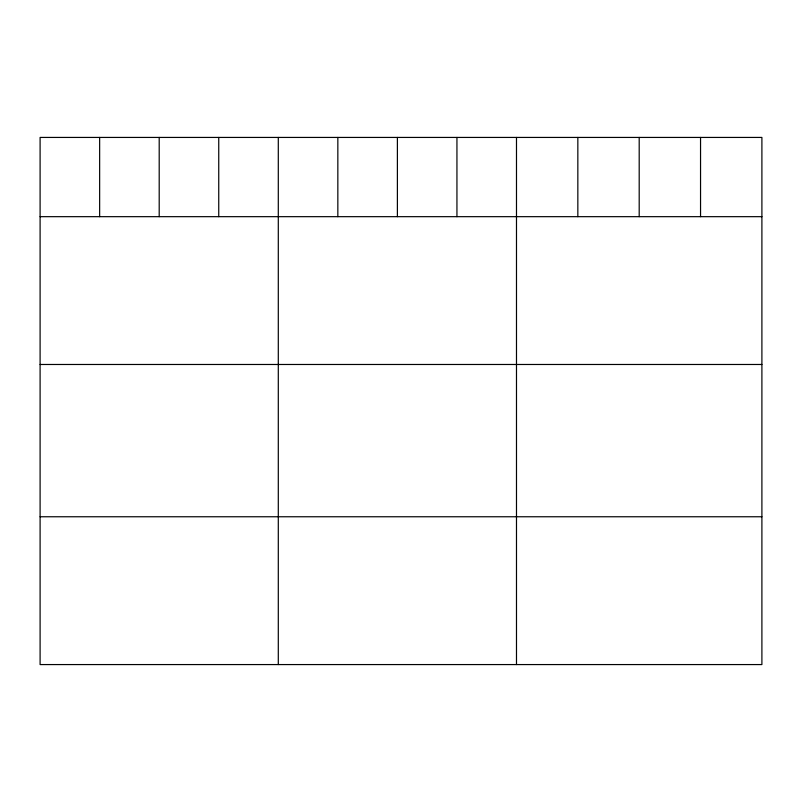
<?xml version="1.0" encoding="UTF-8"?>
<svg xmlns="http://www.w3.org/2000/svg" width="802" height="802" viewBox="0 0 802 802"><rect width="100%" height="100%" fill="white"/><g stroke="black" fill="none" stroke-linecap="round" stroke-linejoin="round"><path stroke-width="1.2" d="M761.9 216.67L761.9 664.567L40.1 664.567L40.1 137.433L761.9 137.433L761.9 216.67L40.1 216.67M40.1 364.479L761.9 364.479M40.1 516.759L761.9 516.759M700.547 137.433L700.547 216.67M639.194 137.433L639.194 216.67M577.841 137.433L577.841 216.67M516.488 137.433L516.488 664.567M456.94 137.433L456.94 216.67M397.391 137.433L397.391 216.67M337.842 137.433L337.842 216.67M278.294 137.433L278.294 664.567M218.745 137.433L218.745 216.67M159.197 137.433L159.197 216.67M99.648 137.433L99.648 216.67"/></g></svg>
